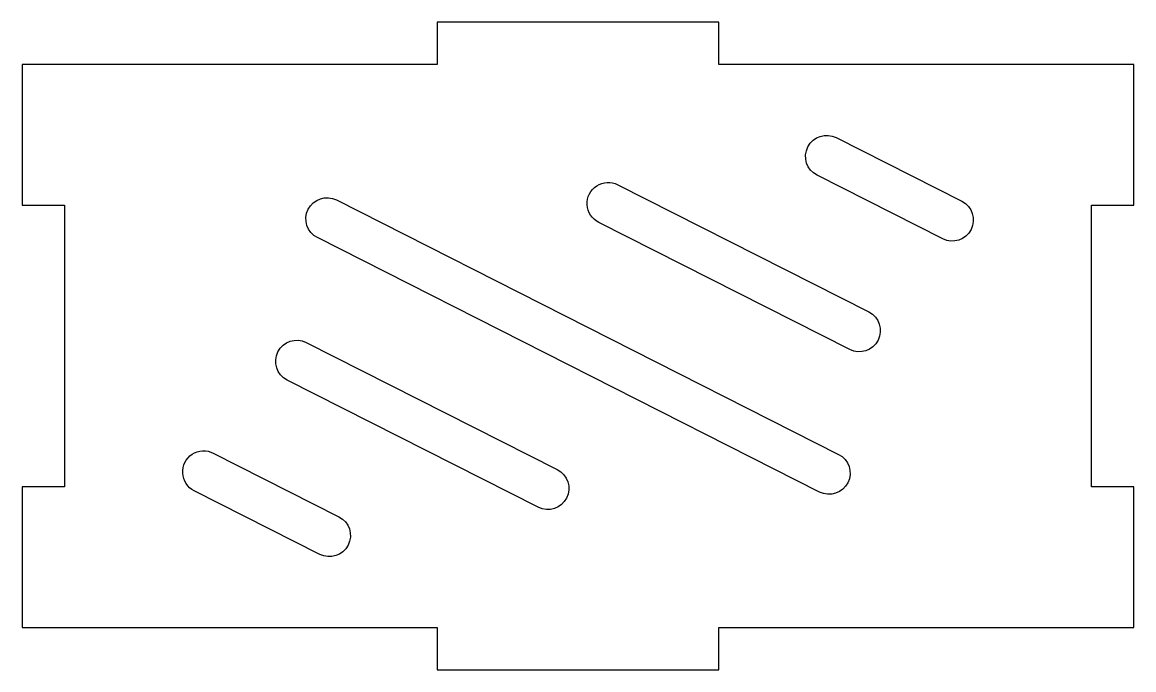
# Model space of a CAD drawing. Header units: millimetres. Extents: x -39.6 to 39.4, y -0.4 to 45.6.
import ezdxf

# ---------------------------------------------------------------- set-up
doc = ezdxf.new("R2010")
doc.units = ezdxf.units.MM
doc.layers.get('0').update_dxf_attribs({"linetype": 'CONTINUOUS'})

msp = doc.modelspace()

# ---------------------------------------------------------------- linework, layer by layer
msp.add_lwpolyline([(36.438, 32.639), (39.438, 32.639), (39.438, 42.639), (9.938, 42.639), (9.938, 45.639), (-10.062, 45.639), (-10.062, 42.639), (-39.562, 42.639), (-39.562, 32.639), (-36.562, 32.639), (-36.562, 12.639), (-39.562, 12.639), (-39.562, 2.639), (-10.062, 2.639), (-10.062, -0.361), (9.938, -0.361), (9.938, 2.639), (39.438, 2.639), (39.438, 12.639), (36.438, 12.639)], close=True)
for points in [[(18.292, 37.444), (27.214, 32.927, -1), (25.859, 30.251), (16.937, 34.768, -1)], [(2.763, 34.099), (20.606, 25.064, -1), (19.251, 22.388), (1.408, 31.422, -1)], [(-17.227, 33.011), (18.459, 14.942, -1), (17.104, 12.266), (-18.582, 30.335, -1)], [(-19.374, 22.89), (-1.531, 13.855, -1), (-2.886, 11.179), (-20.73, 20.213, -1)], [(-18.416, 7.833), (-27.337, 12.35, -1), (-25.982, 15.027), (-17.061, 10.51, -1)]]:
    msp.add_lwpolyline(points, format="xyb", close=True)

doc.saveas('drawing.dxf')
